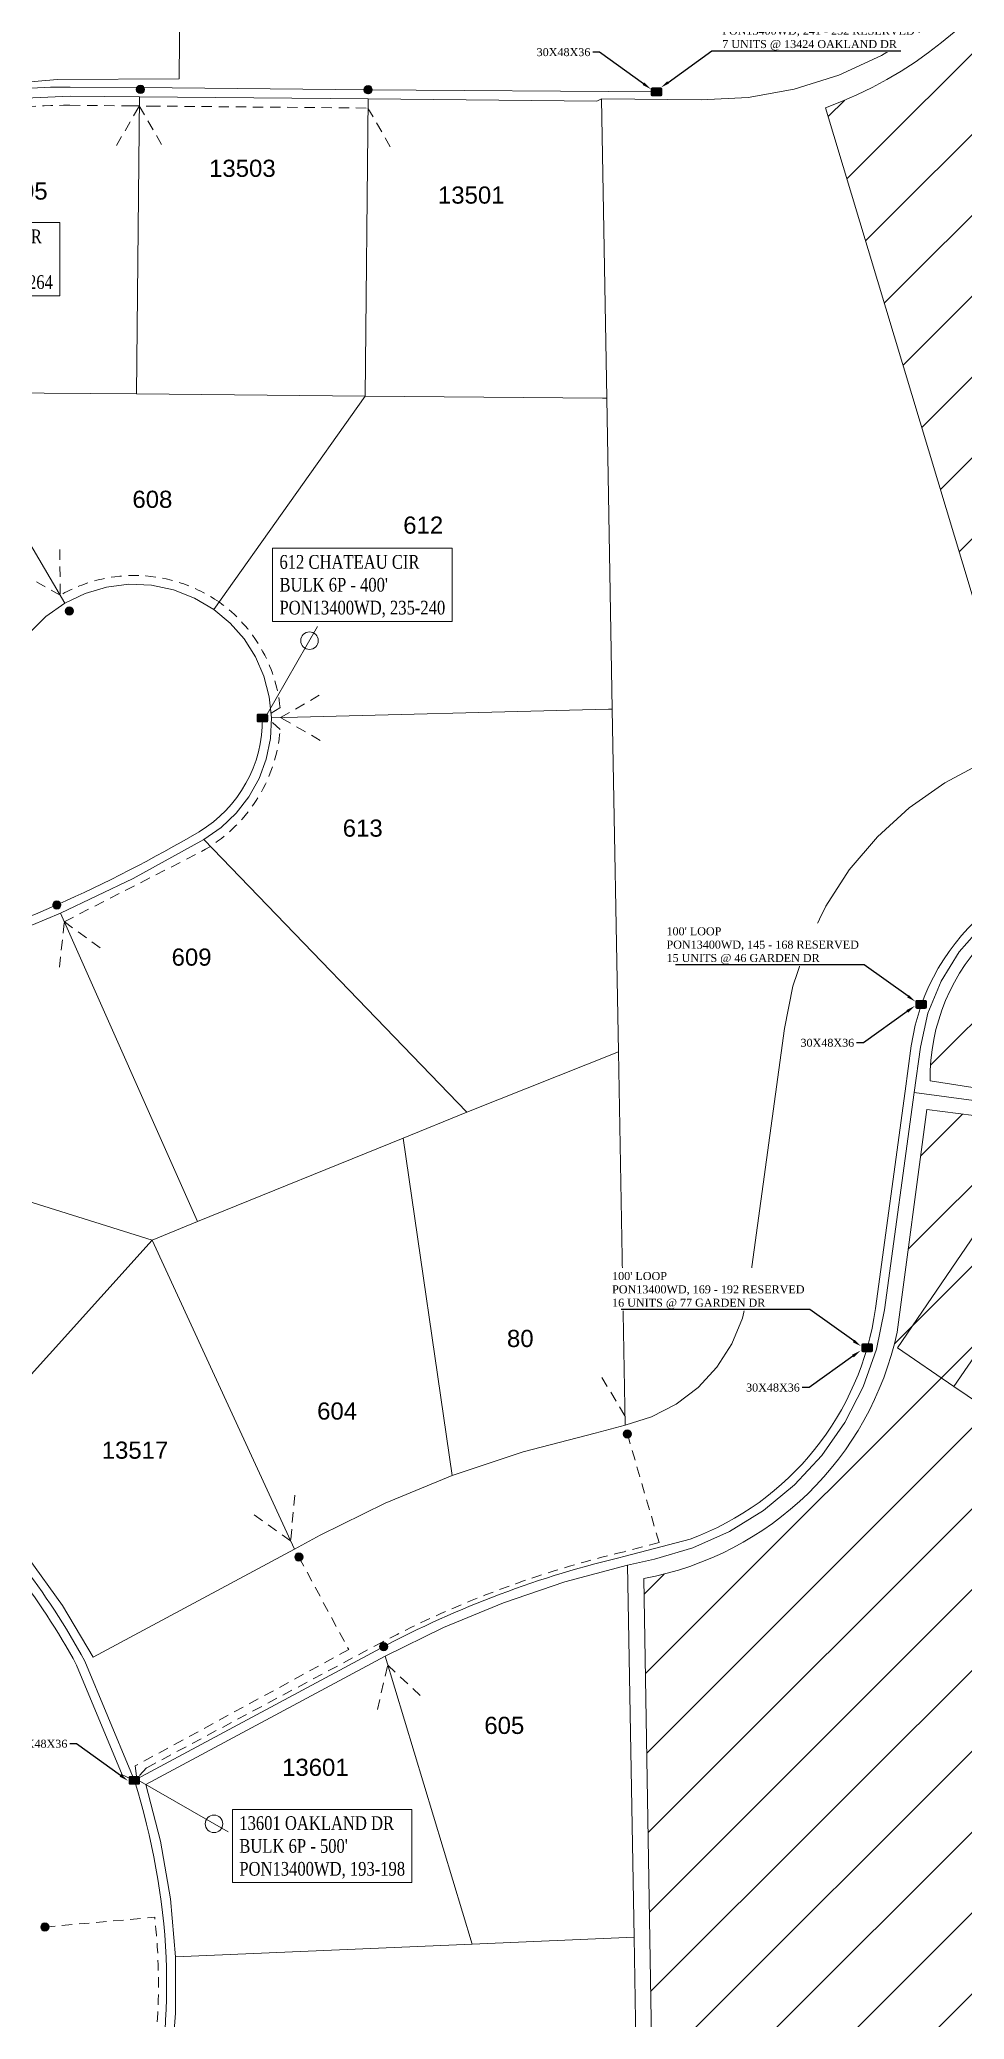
# Model space of a CAD drawing. Header units: feet. Extents: x 865220 to 2822444, y -2240498 to 975731.
# Drawn here: x 2815125 to 2815530, y 969513 to 970379 of the extents above; entities that cross this region are included whole.
import ezdxf
from ezdxf import colors
from ezdxf.entities.mleader import LeaderData, LeaderLine
from ezdxf.enums import TextEntityAlignment as Align
from ezdxf.lldxf.tags import DXFTag
from ezdxf.math import Vec2, Vec3

# ---------------------------------------------------------------- set-up
doc = ezdxf.new("R2010")
doc.units = ezdxf.units.FT
doc.header["$LTSCALE"] = 0.015
doc.header["$MEASUREMENT"] = 0
doc.linetypes.add('DASHED', pattern=[5, 3, -2])
for name, color, linetype in [('144A', 112, '144A'), ('144B', 112, '144B'), ('288A', 112, '288A'), ('48D', 112, '48D'), ('Dakota County Addresses', 7, 'Continuous'), ('Dakota County Parcels', 7, 'Continuous'), ('DETAIL', 7, 'Continuous'), ('DROP BURIED', 7, 'DASHED'), ('NOTES', 7, 'Continuous'), ('TAIL', 1, 'MST'), ('TELEPHONE STRUCT-PROP', 6, 'Continuous'), ('TERMINALS', 7, 'Continuous')]:
    doc.layers.add(name, color=color, linetype=linetype)
doc.layers.add('RUNNING LINE (UNDERGROUND)', color=10, linetype='Continuous', lineweight=40)
doc.styles.add('Dimensions 100', font='arial.ttf')
doc.styles.add('Line', font='txt.shx', dxfattribs={"height": 3})
doc.styles.add('SIMPLEX', font='times.ttf', dxfattribs={"width": 0.8})
doc.styles.get("Standard").update_dxf_attribs({"font": 'times.ttf'})
doc.styles.add('Utilities', font='arial.ttf', dxfattribs={"height": 2.5})
tags = doc.linetypes.add('144A', pattern='A,80,-5,["144A",Line,S=1.5,R=0,X=0,Y=-1.5],-24', length=109).pattern_tags.tags
tags[6] = DXFTag(74, 10)
tags = doc.linetypes.add('144B', pattern='A,80,-5,["144B",Line,S=1.5,R=0,X=0,Y=-1.5],-24', length=109).pattern_tags.tags
tags[6] = DXFTag(74, 10)
tags = doc.linetypes.add('288A', pattern='A,80,-5,["288A",Line,S=1.5,R=0,X=0,Y=-1.5],-24', length=109).pattern_tags.tags
tags[6] = DXFTag(74, 10)
tags = doc.linetypes.add('48D', pattern='A,80,-5,["48D",Line,S=1.5,R=0,X=0,Y=-1.5],-20', length=105).pattern_tags.tags
tags[6] = DXFTag(74, 10)
tags = doc.linetypes.add('MST', pattern='A,5,-5,5,-5,["TAIL",Line,S=1.5,R=0,X=0,Y=-1.5],-20', length=40).pattern_tags.tags
tags[10] = DXFTag(74, 10)

# ---------------------------------------------------------------- blocks, each defined once
blk = doc.blocks.new('ACMAP_ANN_TEMPLATE_Dakota County Addresses')
at = {"layer": 'Dakota County Addresses', "style": 'Dimensions 100'}
blk.add_attdef('DakotaCountyAddress', text='', height=50, dxfattribs=at).set_placement((0, 0), align=Align.CENTER)
blk = doc.blocks.new('Proposed FlowerPot')
at = {"lineweight": 5, "ltscale": 100, "true_color": 0xffffff}
h = blk.add_hatch(color=7, dxfattribs=at)
h.dxf.hatch_style = 1
h.paths.add_polyline_path([(-0.06, 0, 0.414214), (0, -0.06, 0.414214), (0.06, 0, 0.414214), (0, 0.06, 0.414214)])
at = {"lineweight": 5, "ltscale": 100}
blk.add_circle((0, 0), 0.0604, dxfattribs=at)
at = {"layer": 'RUNNING LINE (UNDERGROUND)', "color": 6, "lineweight": 5, "const_width": 0.00907, "flags": 128}
blk.add_lwpolyline([(-0.06, 0, -0.414214), (0, 0.06, -0.414214), (0.06, 0, -0.414214), (0, -0.06, -0.414214), (-0.06, 0)], format="xyb", dxfattribs=at)
at = {"color": 18, "linetype": 'ByBlock', "lineweight": 5, "ltscale": 100, "true_color": 0x000000, "style": 'Dimensions 100'}
blk.add_text('F', height=0.0744, dxfattribs=at).set_placement((-0.029, -0.037))
blk = doc.blocks.new('NEW HH')
at = {"ltscale": 40, "true_color": 0xffffff}
h = blk.add_hatch(color=7, dxfattribs=at)
h.dxf.hatch_style = 1
h.paths.add_polyline_path([(-0.061, -0.031, 0.414214), (-0.046, -0.046), (0.046, -0.046, 0.414214), (0.061, -0.031), (0.061, 0.031, 0.414214), (0.046, 0.046), (-0.046, 0.046, 0.414214), (-0.061, 0.031)])
at = {"layer": 'RUNNING LINE (UNDERGROUND)', "color": 6, "lineweight": 0, "const_width": 0.005, "flags": 128}
blk.add_lwpolyline([(-0.061, 0.031), (-0.061, -0.031, 0.414214), (-0.046, -0.046), (0.046, -0.046, 0.414214), (0.061, -0.031), (0.061, 0.031, 0.414214), (0.046, 0.046), (-0.046, 0.046, 0.414214)], format="xyb", close=True, dxfattribs=at)
at = {"layer": 'TELEPHONE STRUCT-PROP', "color": 18, "true_color": 0x000000, "style": 'Utilities'}
blk.add_text('HH', height=0.05, dxfattribs=at).set_placement((0, 0), align=Align.MIDDLE_CENTER)
blk = doc.blocks.new('TERMINAL')
at = {"lineweight": 5, "ltscale": 0.5, "flags": 128}
blk.add_lwpolyline([(-0.07, -0.65), (-0.07, 44.75)], dxfattribs=at)
at = {"lineweight": 5, "ltscale": 0.5}
blk.add_circle((-0.07, 37.61), 3.83, dxfattribs=at)

msp = doc.modelspace()

# ---------------------------------------------------------------- linework, layer by layer
at = {"layer": '144A', "lineweight": 5, "ltscale": 50, "flags": 128}
msp.add_lwpolyline([(2815244.98, 968278.89), (2815243.26, 968379.72, 0.050988), (2815230.87, 968472.87, 0.048824), (2815199.33, 968557.12, 0.061832), (2815135.2, 968650.2), (2815096.84, 968696.4), (2815029.79, 968776.4, -0.075212), (2814976.67, 968872, -0.079042), (2814954.09, 968984.36, -0.071326), (2814964.72, 969087.49, -0.096072), (2815023.42, 969213.07), (2815055.18, 969256.74), (2815054.29, 969262.32), (2815055.47, 969263.94), (2815103.19, 969329.55, 0.042717), (2815146.42, 969396.38, 0.053016), (2815169.34, 969461.04), (2815175.03, 969468.07, 0.053721), (2815180.69, 969540.58, 0.062253), (2815166.77, 969617.89, 0.054502)], format="xyb", dxfattribs=at)
at = {"layer": '144B', "lineweight": 5, "ltscale": 50, "flags": 128}
msp.add_lwpolyline([(2815679.09, 970554.63), (2815690.17, 970541.89), (2815747.63, 970467.07, 0.081487), (2815790.6, 970428.41), (2815843.01, 970396.29), (2815858.68, 970385.5, -0.071138), (2815897.1, 970344.52, -0.06032), (2815927.31, 970276.99), (2815933.57, 970258.03, -0.086313), (2815945.32, 970154.65, -0.136386), (2815923.25, 970076.27, -0.081717), (2815887, 970035.99, -0.185051), (2815784.97, 970005.9), (2815607.13, 970020.27, 0.392965), (2815506.45, 969939.31), (2815503.75, 969919.48), (2815490.77, 969824.35, -0.276106), (2815409.77, 969723.51), (2815381.4, 969716.08, 0.063798), (2815274.46, 969675.9), (2815169.91, 969619.73), (2815166.72, 969618.01)], format="xyb", dxfattribs=at)
at = {"layer": '288A', "lineweight": 5, "ltscale": 50, "flags": 128}
msp.add_lwpolyline([(2815166.77, 969617.89), (2815166.72, 969618.01), (2815161.39, 969620.41), (2815141.43, 969668.44, 0.085678), (2815078.83, 969748.14), (2815006.79, 969813.08), (2815001.24, 969817.11), (2814977.05, 969841.22, -0.130446), (2814914.71, 969939.54), (2814917.2, 969942.6), (2814916.66, 969946.21), (2814916.66, 969946.21), (2814908.36, 970001.83), (2814919.55, 970139.56, -0.133954), (2814953.58, 970257.31, -0.148116), (2815048.23, 970339.76, -0.002626), (2815050.32, 970340.68), (2815021.97, 970388.86), (2814957.37, 970498.66, -0.041775), (2814918.47, 970577.37, -0.054176), (2814891.09, 970684.22, -0.028028), (2814886.84, 970743.81), (2814888.34, 970800.32), (2814881.06, 970802.31), (2814828.4, 970787.48, -0.066559), (2814704.75, 970770.05), (2814698.64, 970766.01), (2814698.77, 970761.25)], format="xyb", dxfattribs=at)
at = {"layer": '48D', "lineweight": 5, "ltscale": 50, "flags": 128}
msp.add_lwpolyline([(2815395.03, 970356.54), (2815268.94, 970357.46), (2815168.96, 970358.39), (2815138.63, 970358.67, 0.105032), (2815050.32, 970340.68, 0.104163)], format="xyb", dxfattribs=at)
at = {"layer": 'Dakota County Parcels', "lineweight": 5}
for p, q in [((2815138.6, 970354.67), (2815168.92, 970354.39)), ((2815167.72, 970224.41), (2815168.92, 970354.39)), ((2815168.92, 970354.39), (2815268.91, 970353.46)), ((2815267.7, 970223.48), (2815268.91, 970353.46)), ((2815268.91, 970353.46), (2815368.89, 970352.54)), ((2815368.89, 970352.54), (2815370.99, 970353.47)), ((2815370.99, 970353.47), (2815414.63, 970353)), ((2815373.31, 970222.51), (2815370.99, 970353.47)), ((2815099.72, 970225.03), (2815167.72, 970224.41)), ((2815167.72, 970224.41), (2815267.7, 970223.48)), ((2815201.44, 970130.15), (2815267.7, 970223.48)), ((2815267.7, 970223.48), (2815371.4, 970222.53)), ((2815371.4, 970222.53), (2815373.31, 970222.51)), ((2815375.72, 970086.59), (2815373.31, 970222.51)), ((2815089.27, 970212.93), (2815136.3, 970132.93)), ((2815226.69, 970082.76), (2815374.02, 970086.55)), ((2815374.02, 970086.55), (2815375.72, 970086.59)), ((2815378.38, 969936.62), (2815375.72, 970086.59)), ((2815197.14, 970029.51), (2815312.07, 969910.24)), ((2815134.43, 969997.25), (2815194.39, 969862.4)), ((2815435.29, 969831.92), (2815450.97, 969946.86)), ((2815507.71, 969918.94), (2815510.42, 969938.75)), ((2815312.07, 969910.24), (2815378.38, 969936.62)), ((2815381.28, 969773.38), (2815378.38, 969936.62)), ((2815494.73, 969823.81), (2815507.71, 969918.94)), ((2815507.71, 969918.94), (2815584.18, 969908.51)), ((2815284.28, 969898.94), (2815312.07, 969910.24)), ((2815194.39, 969862.4), (2815284.28, 969898.94)), ((2815284.28, 969898.94), (2815305.72, 969751.37)), ((2815083.6, 969882.83), (2815174.56, 969854.34)), ((2815500.36, 969807.22), (2815543.23, 969869.97)), ((2815194.39, 969862.4), (2815174.56, 969854.34)), ((2815174.56, 969854.34), (2815084.19, 969754.08)), ((2815174.56, 969854.34), (2815236.74, 969719.19)), ((2815525.13, 969790.3), (2815568, 969853.05)), ((2815500.36, 969807.22), (2815525.13, 969790.3)), ((2815525.13, 969790.3), (2815549.9, 969773.38)), ((2815368.28, 969769.87), (2815381.28, 969773.38)), ((2815236.74, 969719.19), (2815247.95, 969725.22)), ((2815148.66, 969671.88), (2815236.74, 969719.19)), ((2815382.36, 969712.2), (2815394.14, 969714.78)), ((2815385.25, 969549.44), (2815382.36, 969712.2)), ((2815171.8, 969616.21), (2815276.34, 969672.37)), ((2815276.34, 969672.37), (2815314.45, 969546.37)), ((2815314.45, 969546.37), (2815385.25, 969549.44)), ((2815386.32, 969489.35), (2815385.25, 969549.44)), ((2815184.69, 969540.76), (2815314.45, 969546.37))]:
    msp.add_line(p, q, dxfattribs=at)
for points in [[(2815414.63, 970353), (2815435.08, 970354.07), (2815455.24, 970357.71), (2815474.78, 970363.86), (2815493.39, 970372.41), (2815510.78, 970383.24), (2815526.66, 970396.16), (2815540.8, 970410.99), (2815552.95, 970427.47), (2815562.94, 970445.36), (2815570.6, 970464.35), (2815575.81, 970484.16), (2815578.48, 970504.47), (2815578.57, 970524.95)], [(2815138.6, 970354.67), (2815115.79, 970353.64), (2815093.23, 970350.18), (2815071.17, 970344.31), (2815049.87, 970336.11)], [(2815201.44, 970130.15), (2815192.97, 970135.16), (2815183.81, 970138.72), (2815174.18, 970140.74), (2815164.36, 970141.16), (2815154.59, 970139.97), (2815145.16, 970137.2), (2815136.3, 970132.93)], [(2815136.3, 970132.93), (2815128.06, 970127.09), (2815120.91, 970119.95), (2815115.06, 970111.71), (2815110.68, 970102.61), (2815107.88, 970092.9), (2815106.76, 970082.86), (2815107.33, 970072.78), (2815109.59, 970062.93), (2815113.46, 970053.6)], [(2815226.69, 970082.76), (2815225.74, 970091.98), (2815223.37, 970100.94), (2815219.66, 970109.43), (2815214.68, 970117.25), (2815208.56, 970124.21), (2815201.44, 970130.15)], [(2815197.14, 970029.51), (2815204.62, 970034.72), (2815211.23, 970041), (2815216.81, 970048.21), (2815221.23, 970056.18), (2815224.4, 970064.73), (2815226.23, 970073.65), (2815226.69, 970082.76)], [(2815611.66, 970076.08), (2815592.73, 970076.41), (2815573.91, 970074.35), (2815555.5, 970069.93), (2815537.79, 970063.24), (2815521.06, 970054.36), (2815505.59, 970043.46), (2815491.62, 970030.68), (2815479.36, 970016.25), (2815469.02, 970000.39), (2815460.76, 969983.36), (2815454.71, 969965.42), (2815450.97, 969946.86)], [(2815134.43, 969997.25), (2815166.24, 970012.51), (2815197.14, 970029.51)], [(2815606.83, 970016.28), (2815591.69, 970016.22), (2815576.78, 970013.63), (2815562.51, 970008.57), (2815549.29, 970001.19), (2815537.49, 969991.71), (2815527.45, 969980.38), (2815519.45, 969967.53), (2815513.72, 969953.52), (2815510.42, 969938.75)], [(2815058.09, 969969.14), (2815083.93, 969977.41), (2815109.4, 969986.79), (2815134.43, 969997.25)], [(2815381.28, 969773.38), (2815392.82, 969777), (2815403.57, 969782.56), (2815413.19, 969789.89), (2815421.39, 969798.79), (2815427.93, 969808.96), (2815432.61, 969820.12), (2815435.29, 969831.92)], [(2815394.14, 969714.78), (2815410.98, 969719.69), (2815426.99, 969726.83), (2815441.9, 969736.07), (2815455.42, 969747.23), (2815467.31, 969760.12), (2815477.35, 969774.49), (2815485.36, 969790.09), (2815491.19, 969806.63), (2815494.73, 969823.81)], [(2815368.28, 969769.87), (2815336.67, 969761.71), (2815305.72, 969751.37)], [(2815148.66, 969671.88), (2815135.26, 969694.44), (2815119.97, 969715.76), (2815102.9, 969735.69), (2815084.19, 969754.08)], [(2815305.72, 969751.37), (2815276.39, 969739.27), (2815247.95, 969725.22)], [(2815382.36, 969712.2), (2815354.96, 969704.8), (2815328.08, 969695.67), (2815301.84, 969684.84), (2815276.34, 969672.37)], [(2815184.69, 969540.76), (2815182.5, 969566.24), (2815178.2, 969591.45), (2815171.8, 969616.21)], [(2815178.95, 969467.28), (2815182.84, 969491.59), (2815184.76, 969516.14), (2815184.69, 969540.76)]]:
    msp.add_lwpolyline(points, dxfattribs=at)
at = {"layer": 'DROP BURIED', "lineweight": 5, "ltscale": 100}
for points in [[(2815158.88, 970333.07), (2815168.88, 970350.39), (2815178.88, 970333.07)], [(2815173.6, 970350.34), (2815268.87, 970349.46)], [(2815268.87, 970349.46), (2815278.87, 970332.14)], [(2815134.14, 970156.4), (2815134.31, 970136.4), (2815116.91, 970146.25)], [(2815248.01, 970072.86), (2815230.69, 970082.86), (2815248.01, 970092.86)], [(2815133.97, 969973.72), (2815136.07, 969993.61), (2815152.24, 969981.84)], [(2815381.21, 969777.5), (2815370.9, 969794.64)], [(2815236.91, 969742.75), (2815235.06, 969722.84), (2815218.74, 969734.39)], [(2815238.67, 969715.69), (2815260.44, 969675.18), (2815167.05, 969624.3), (2815167.89, 969617.95)], [(2815272.97, 969648.99), (2815277.52, 969668.46), (2815292.11, 969654.78)]]:
    msp.add_lwpolyline(points, dxfattribs=at)
for points in [[(2815226.48, 970084.85), (2815230.43, 970087.14, 0.21732), (2815203.74, 970133.42, 0.28905), (2815134.31, 970136.4)], [(2815136.06, 969993.6, -0.000005), (2815136.04, 969993.59), (2815196.05, 970024.26, 0.252962), (2815230.44, 970077.61), (2815227.09, 970080.8)], [(2815127.59, 969553.86), (2815175.63, 969558.14, -0.08112), (2815171.55, 969475.26), (2815174.38, 969469.59, 0.007402)]]:
    msp.add_lwpolyline(points, format="xyb", dxfattribs=at)
at = {"layer": 'NOTES', "color": 1, "lineweight": 5, "ltscale": 50, "flags": 128}
msp.add_lwpolyline([(2815514.69, 969924.02), (2815588.5, 969912.51), (2815694.3, 969802.51), (2816029.79, 969715.02), (2816028.1, 969975.63), (2815607.53, 970012.36, 0.438182)], format="xyb", close=True, dxfattribs=at)
at = {"layer": 'TAIL', "lineweight": 5, "ltscale": 50, "flags": 128}
for points in [[(2815051.82, 970341.85), (2815053.86, 970345.83, -0.062877), (2815133.07, 970362.01), (2815186.28, 970362.23), (2815186.76, 970414.25, -0.025961), (2815191.47, 970525.37)], [(2815222.7, 970082.67, -0.266467), (2815195.1, 970032.95, -0.02783), (2815132.82, 970000.91, -0.028685), (2815056.98, 969972.98, -0.037622), (2814920.82, 969946.6), (2814916.66, 969946.21)], [(2815166.58, 969618.22), (2815165.18, 969621.72), (2815145.05, 969670.16, 0.085847), (2815081.51, 969751.11), (2815005.01, 969820.06, -0.165267), (2814917.5, 969945.37)]]:
    msp.add_lwpolyline(points, format="xyb", dxfattribs=at)

# ---------------------------------------------------------------- block references
at = {"lineweight": 5}
for name, p, xscale, yscale, zscale in [('Proposed FlowerPot', (2815169.38, 970357.63), 30, 30, 30), ('Proposed FlowerPot', (2815268.94, 970357.46), 30, 30, 30), ('NEW HH', (2815395.03, 970356.54), 40, 40, 40), ('Proposed FlowerPot', (2815138.29, 970129.46), 30, 30, 30), ('NEW HH', (2815222.7, 970082.67), 40, 40, 40), ('Proposed FlowerPot', (2815132.82, 970000.91), 30, 30, 30), ('NEW HH', (2815510.75, 969957.41), 40, 40, 40), ('NEW HH', (2815487.16, 969807.22), 40, 40, 40), ('Proposed FlowerPot', (2815382.29, 969769.51), 30, 30, 30), ('Proposed FlowerPot', (2815238.67, 969715.69), 30, 30, 30), ('Proposed FlowerPot', (2815275.74, 969676.47), 30, 30, 30), ('NEW HH', (2815166.72, 969618.01), 40, 40, 40), ('Proposed FlowerPot', (2815127.59, 969553.86), 30, 30, 30)]:
    msp.add_blockref(name, p, dxfattribs=dict(at, xscale=xscale, yscale=yscale, zscale=zscale))
at = {"layer": 'Dakota County Addresses', "lineweight": 5, "xscale": 0.15, "yscale": 0.15, "zscale": 0.15}
for p, values in [((2815213.95, 970319.38), {'DakotaCountyAddress': '13503'}), ((2815114.23, 970309.42), {'DakotaCountyAddress': '13505'}), ((2815314.03, 970307.66), {'DakotaCountyAddress': '13501'}), ((2815174.6, 970174.6), {'DakotaCountyAddress': '608'}), ((2815293.03, 970163.31), {'DakotaCountyAddress': '612'}), ((2815266.57, 970030.77), {'DakotaCountyAddress': '613'}), ((2815191.74, 969974.35), {'DakotaCountyAddress': '609'}), ((2815335.48, 969807.54), {'DakotaCountyAddress': '80'}), ((2815255.38, 969775.8), {'DakotaCountyAddress': '604'}), ((2815167, 969758.69), {'DakotaCountyAddress': '13517'}), ((2815328.48, 969638.31), {'DakotaCountyAddress': '605'}), ((2815245.87, 969619.98), {'DakotaCountyAddress': '13601'})]:
    msp.add_blockref('ACMAP_ANN_TEMPLATE_Dakota County Addresses', p, dxfattribs=at).add_auto_attribs(values)
at = {"layer": 'TERMINALS', "lineweight": 5, "ltscale": 0.5, "rotation": 329.9999999999999}
msp.add_blockref('TERMINAL', (2815224.56, 970083.89), dxfattribs=at)
at = {"layer": 'TERMINALS', "lineweight": 5, "ltscale": 0.5, "xscale": -1, "rotation": 240}
msp.add_blockref('TERMINAL', (2815169.03, 969617.87), dxfattribs=at)

# ---------------------------------------------------------------- next in the draw order: texts
at = {"layer": 'TERMINALS', "lineweight": 5, "ltscale": 0.5, "char_height": 6, "attachment_point": 1, "style": 'SIMPLEX', "bg_fill": 19, "box_fill_scale": 1.5, "bg_fill_color": 256, "bg_fill_transparency": 0}
for s, insert in [("13505 OAKLAND DR\\PBULK 6P - 100'\\PPON13400WD, 259-264", (2815058.6, 970296.36)), ("612 CHATEAU CIR\\PBULK 6P - 400'\\PPON13400WD, 235-240", (2815230.17, 970153.96)), ("13601 OAKLAND DR\\PBULK 6P - 500'\\PPON13400WD, 193-198", (2815212.62, 969602.32))]:
    msp.add_mtext(s, dxfattribs=dict(at, insert=insert))

# ---------------------------------------------------------------- next in the draw order: leaders
at = {"layer": 'DETAIL', "lineweight": 5, "ltscale": 5}
ml = msp.add_multileader_mtext('Standard', dxfattribs=at)
ml.set_content('30X48X36', color=256)
ml.set_leader_properties()
ml.build(insert=Vec2(0, 0))
ml.multileader.update_dxf_attribs({"has_text_frame": 1, "text_left_attachment_type": 2, "text_right_attachment_type": 2, "dogleg_length": 3})
ctx = ml.context
ctx.base_point, ctx.char_height, ctx.landing_gap_size, ctx.plane_origin = Vec3(2815341.6, 970373.89), 3.5, 1.5, Vec3(2815416.86, 970390.71)
ctx.left_attachment, ctx.right_attachment, ctx.text_align_type = 2, 2, 1
notes = []
notes.append((ctx, [(0, (1, 1, 0), (2815370.16, 970373.89), (-1, 0), 3, [(0, [(2815392.59, 970357.76)], 0, [])])]))
ctx.mtext.insert, ctx.mtext.alignment, ctx.mtext.flow_direction = Vec3(2815354.38, 970375.68), 2, 5
ctx.mtext.has_bg_fill, ctx.mtext.bg_color, ctx.mtext.bg_scale_factor, ctx.mtext.bg_transparency, ctx.mtext.use_window_bg_color = 1, -1027028792, 1.5, 0, 1
ml = msp.add_multileader_mtext('Standard', dxfattribs=at)
ml.set_content("100' LOOP\\PPON13400WD, 145 - 168 RESERVED\\P15 UNITS @ 46 GARDEN DR", color=256)
ml.set_leader_properties()
ml.build(insert=Vec2(0, 0))
ml.multileader.update_dxf_attribs({"text_left_attachment_type": 5, "text_right_attachment_type": 5, "dogleg_length": 3})
ctx = ml.context
ctx.base_point, ctx.char_height, ctx.landing_gap_size, ctx.plane_origin = Vec3(2815397.91, 969974.77), 3.5, 1.5, Vec3(2815532.58, 969991.58)
ctx.left_attachment, ctx.right_attachment = 5, 5
notes.append((ctx, [(0, (1, 1, 0), (2815485.88, 969974.77), (-1, 0), 3, [(0, [(2815508.31, 969958.63)], 0, [])])]))
ctx.mtext.insert, ctx.mtext.flow_direction = Vec3(2815399.41, 969991.14), 5
ctx.mtext.has_bg_fill, ctx.mtext.bg_color, ctx.mtext.bg_scale_factor, ctx.mtext.bg_transparency, ctx.mtext.use_window_bg_color = 1, -1027028792, 1.5, 0, 1
ml = msp.add_multileader_mtext('Standard', dxfattribs=at)
ml.set_content("100' LOOP\\PPON13400WD, 169 - 192 RESERVED\\P16 UNITS @ 77 GARDEN DR", color=256)
ml.set_leader_properties()
ml.build(insert=Vec2(0, 0))
ml.multileader.update_dxf_attribs({"text_left_attachment_type": 5, "text_right_attachment_type": 5, "dogleg_length": 3})
ctx = ml.context
ctx.base_point, ctx.char_height, ctx.landing_gap_size, ctx.plane_origin = Vec3(2815374.13, 969823.99), 3.5, 1.5, Vec3(2815508.8, 969840.81)
ctx.left_attachment, ctx.right_attachment = 5, 5
notes.append((ctx, [(0, (1, 1, 0), (2815462.1, 969823.99), (-1, 0), 3, [(0, [(2815484.53, 969807.86)], 0, [])])]))
ctx.mtext.insert, ctx.mtext.flow_direction = Vec3(2815375.63, 969840.36), 5
ctx.mtext.has_bg_fill, ctx.mtext.bg_color, ctx.mtext.bg_scale_factor, ctx.mtext.bg_transparency, ctx.mtext.use_window_bg_color = 1, -1027028792, 1.5, 0, 1
for ctx, leaders in notes:
    for number, flags, end, landing, length, lines in leaders:
        leader = LeaderData()
        leader.index, (leader.has_last_leader_line, leader.has_dogleg_vector, leader.attachment_direction) = number, flags
        leader.last_leader_point, leader.dogleg_vector, leader.dogleg_length = Vec3(end), Vec3(landing), length
        for number, points, colour, breaks in lines:
            line = LeaderLine()
            line.index, line.vertices, line.color, line.breaks = number, Vec3.list(points), colors.encode_raw_color(colour), breaks
            leader.lines.append(line)
        ctx.leaders.append(leader)

# ---------------------------------------------------------------- next in the draw order: linework, layer by layer
at = {"layer": 'DROP BURIED', "lineweight": 5, "ltscale": 100}
for points in [[(2814960.37, 970253.08, -0.000025), (2814960.38, 970253.1, -0.148047), (2815051.51, 970332.46, -0.107679), (2815138.56, 970350.67), (2815164.36, 970350.43), (2815173.6, 970350.34)], [(2815382.29, 969769.51), (2815396.15, 969722.01), (2815380.91, 969718.02, 0.062641), (2815275.34, 969678.62), (2815172.02, 969623.46), (2815167.61, 969618.78)]]:
    msp.add_lwpolyline(points, format="xyb", dxfattribs=at)

# ---------------------------------------------------------------- next in the draw order: leaders
at = {"layer": 'DETAIL', "lineweight": 5, "ltscale": 5}
ml = msp.add_multileader_mtext('Standard', dxfattribs=at)
ml.set_content("100' LOOP\\PPON13400WD, 241 - 252 RESERVED\\P7 UNITS @ 13424 OAKLAND DR", color=256)
ml.set_leader_properties()
ml.build(insert=Vec2(0, 0))
ml.multileader.update_dxf_attribs({"text_left_attachment_type": 5, "text_right_attachment_type": 5, "dogleg_length": 3})
ctx = ml.context
ctx.base_point, ctx.char_height, ctx.landing_gap_size, ctx.plane_origin = Vec3(2815422.29, 970374.51), 3.5, 1.5, Vec3(2815372.59, 970391.32)
ctx.left_attachment, ctx.right_attachment = 5, 5
notes = []
notes.append((ctx, [(0, (1, 1, 0), (2815419.29, 970374.51), (1, 0), 3, [(0, [(2815396.86, 970358.37)], 0, [])])]))
ctx.mtext.insert, ctx.mtext.flow_direction = Vec3(2815423.79, 970390.88), 5
ctx.mtext.has_bg_fill, ctx.mtext.bg_color, ctx.mtext.bg_scale_factor, ctx.mtext.bg_transparency, ctx.mtext.use_window_bg_color = 1, -1027028792, 1.5, 0, 1
ml = msp.add_multileader_mtext('Standard', dxfattribs=at)
ml.set_content('30X48X36', color=256)
ml.set_leader_properties()
ml.build(insert=Vec2(0, 0))
ml.multileader.update_dxf_attribs({"has_text_frame": 1, "text_left_attachment_type": 2, "text_right_attachment_type": 2, "dogleg_length": 3})
ctx = ml.context
ctx.base_point, ctx.char_height, ctx.landing_gap_size, ctx.plane_origin = Vec3(2815456.97, 969940.58), 3.5, 1.5, Vec3(2815532.22, 969923.76)
ctx.left_attachment, ctx.right_attachment, ctx.text_align_type = 2, 2, 1
notes.append((ctx, [(0, (1, 1, 0), (2815485.53, 969940.58), (-1, 0), 3, [(0, [(2815507.95, 969956.71)], 0, [])])]))
ctx.mtext.insert, ctx.mtext.alignment, ctx.mtext.flow_direction = Vec3(2815469.75, 969942.36), 2, 5
ctx.mtext.has_bg_fill, ctx.mtext.bg_color, ctx.mtext.bg_scale_factor, ctx.mtext.bg_transparency, ctx.mtext.use_window_bg_color = 1, -1027028792, 1.5, 0, 1
ml = msp.add_multileader_mtext('Standard', dxfattribs=at)
ml.set_content('30X48X36', color=256)
ml.set_leader_properties()
ml.build(insert=Vec2(0, 0))
ml.multileader.update_dxf_attribs({"has_text_frame": 1, "text_left_attachment_type": 2, "text_right_attachment_type": 2, "dogleg_length": 3})
ctx = ml.context
ctx.base_point, ctx.char_height, ctx.landing_gap_size, ctx.plane_origin = Vec3(2815433.18, 969789.8), 3.5, 1.5, Vec3(2815508.44, 969772.98)
ctx.left_attachment, ctx.right_attachment, ctx.text_align_type = 2, 2, 1
notes.append((ctx, [(0, (1, 1, 0), (2815461.74, 969789.8), (-1, 0), 3, [(0, [(2815484.17, 969805.94)], 0, [])])]))
ctx.mtext.insert, ctx.mtext.alignment, ctx.mtext.flow_direction = Vec3(2815445.96, 969791.58), 2, 5
ctx.mtext.has_bg_fill, ctx.mtext.bg_color, ctx.mtext.bg_scale_factor, ctx.mtext.bg_transparency, ctx.mtext.use_window_bg_color = 1, -1027028792, 1.5, 0, 1
for ctx, leaders in notes:
    for number, flags, end, landing, length, lines in leaders:
        leader = LeaderData()
        leader.index, (leader.has_last_leader_line, leader.has_dogleg_vector, leader.attachment_direction) = number, flags
        leader.last_leader_point, leader.dogleg_vector, leader.dogleg_length = Vec3(end), Vec3(landing), length
        for number, points, colour, breaks in lines:
            line = LeaderLine()
            line.index, line.vertices, line.color, line.breaks = number, Vec3.list(points), colors.encode_raw_color(colour), breaks
            leader.lines.append(line)
        ctx.leaders.append(leader)

# ---------------------------------------------------------------- next in the draw order: hatches: boundary and pattern name
at = {"layer": 'NOTES', "ltscale": 50}
h = msp.add_hatch(dxfattribs=at)
h.set_pattern_fill('ANSI31', color=1, scale=200)
edge = h.paths.add_edge_path()
edge.add_line((2815389.49, 969706.3), (2815392.98, 969495.94))
edge.add_line((2815392.98, 969495.94), (2815798.12, 969449.55))
edge.add_line((2815798.12, 969449.55), (2815801.15, 969557.01))
edge.add_line((2815801.15, 969557.01), (2815891.77, 969613.77))
edge.add_line((2815891.77, 969613.77), (2816030.96, 969615.07))
edge.add_line((2816030.96, 969615.07), (2816028.38, 969703.28))
edge.add_line((2816028.38, 969703.28), (2815689.23, 969789.63))
edge.add_line((2815689.23, 969789.63), (2815581.7, 969902.72))
edge.add_line((2815581.7, 969902.72), (2815513.19, 969911.38))
edge.add_line((2815513.19, 969911.38), (2815500.26, 969814.04))
edge.add_arc((2815364.07, 969843.24), 139.28, 280.51644, 347.89939, ccw=False)
edge = h.paths.add_edge_path()
edge.add_line((2815514.69, 969924.02), (2815588.5, 969912.51))
edge.add_line((2815588.5, 969912.51), (2815694.3, 969802.51))
edge.add_line((2815694.3, 969802.51), (2816029.79, 969715.02))
edge.add_line((2816029.79, 969715.02), (2816028.1, 969975.63))
edge.add_line((2816028.1, 969975.63), (2815607.53, 970012.36))
edge.add_arc((2815601.83, 969925.39), 87.15, 86.25562, 180.90422)
edge = h.paths.add_edge_path()
edge.add_line((2815468.97, 970349.62), (2815551.66, 970074.6))
edge.add_arc((2815610.42, 969810.73), 270.33, 90.40381, 102.55409, ccw=False)
edge.add_line((2815608.52, 970081.05), (2815784.89, 970067.5))
edge.add_arc((2815791.86, 970160.61), 93.38, 265.7164, 364.51945)
edge.add_arc((2815559.78, 970154.73), 325.44, 2.33073, 14.50665)
edge.add_line((2815874.84, 970236.25), (2815855.6, 970289.04))
edge.add_arc((2815739.75, 970242.15), 124.98, 22.03481, 53.02395)
edge.add_line((2815814.92, 970341.99), (2815778.43, 970362.63))
edge.add_arc((2815863.41, 970545.82), 201.94, 219.68635, 245.11247, ccw=False)
edge.add_line((2815708.01, 970416.86), (2815645.99, 970497.1))
edge.add_arc((2815583.2, 970452.62), 76.94, 35.31806, 86.06106)
edge.add_arc((2815406.2, 970520.98), 182.49, -69.87943, 2.64103, ccw=False)
edge = h.paths.add_edge_path()
edge.add_line((2815377.51, 970420.04), (2815371.23, 970793.27))
edge.add_line((2815371.23, 970793.27), (2815519.51, 970792.12))
edge.add_arc((2815930.22, 970682.43), 425.11, 165.04683, 183.18304)
edge.add_line((2815505.77, 970658.83), (2815512.64, 970533.54))
edge.add_arc((2815407.14, 970525.58), 105.8, -85.56394, 4.31375, ccw=False)
edge.add_line((2815415.32, 970420.1), (2815377.51, 970420.04))
edge = h.paths.add_edge_path()
edge.add_arc((2816382.95, 970635.93), 804.4, 168.88746, 182.12945)
edge.add_arc((2815574.84, 970438.5), 167.6, 38.81869, 88.5416, ccw=False)
edge.add_line((2815705.42, 970543.56), (2815749, 970482.34))
edge.add_line((2815749, 970482.34), (2816006.06, 970789.71))
edge.add_line((2816006.06, 970789.71), (2815593.64, 970790.97))
edge = h.paths.add_edge_path()
edge.add_line((2815764.68, 970466.05), (2816019.18, 970777.23))
edge.add_line((2816019.18, 970777.23), (2816024.9, 970155.49))
edge.add_line((2816024.9, 970155.49), (2815956.02, 970159.31))
edge.add_arc((2815614.48, 970167.59), 341.64, 358.61086, 380.87338)
edge.add_arc((2815737.94, 970234.54), 203.28, 15.63261, 55.84473)
edge.add_arc((2816022.04, 970729.42), 368.23, 225.6616, 242.51102, ccw=False)

# ---------------------------------------------------------------- next in the draw order: linework, layer by layer
at = {"layer": 'NOTES', "color": 1, "lineweight": 5, "ltscale": 50, "flags": 128}
for points in [[(2815468.97, 970349.62), (2815551.66, 970074.6, -0.053065), (2815608.52, 970081.05), (2815784.89, 970067.5, 0.459965), (2815884.95, 970167.97, 0.053178), (2815874.84, 970236.25), (2815855.6, 970289.04, 0.136046), (2815814.92, 970341.99), (2815778.43, 970362.63, -0.1114), (2815708.01, 970416.86), (2815645.99, 970497.1, 0.225098), (2815588.49, 970529.38, -0.327432)], [(2815389.49, 969706.3), (2815392.98, 969495.94), (2815798.12, 969449.55), (2815801.15, 969557.01), (2815891.77, 969613.77), (2816030.96, 969615.07), (2816028.38, 969703.28), (2815689.23, 969789.63), (2815581.7, 969902.72), (2815513.19, 969911.38), (2815500.26, 969814.04, -0.302789)]]:
    msp.add_lwpolyline(points, format="xyb", close=True, dxfattribs=at)

# ---------------------------------------------------------------- next in the draw order: leaders
at = {"layer": 'DETAIL', "lineweight": 5, "ltscale": 5}
ml = msp.add_multileader_mtext('Standard', dxfattribs=at)
ml.set_content('30X48X36', color=256)
ml.set_leader_properties()
ml.build(insert=Vec2(0, 0))
ml.multileader.update_dxf_attribs({"has_text_frame": 1, "text_left_attachment_type": 2, "text_right_attachment_type": 2, "dogleg_length": 3})
ctx = ml.context
ctx.base_point, ctx.char_height, ctx.landing_gap_size, ctx.plane_origin = Vec3(2815112.9, 969633.99), 3.5, 1.5, Vec3(2815188.15, 969650.8)
ctx.left_attachment, ctx.right_attachment, ctx.text_align_type = 2, 2, 1
notes = []
notes.append((ctx, [(0, (1, 1, 0), (2815141.46, 969633.99), (-1, 0), 3, [(0, [(2815163.89, 969617.85)], 0, [])])]))
ctx.mtext.insert, ctx.mtext.alignment, ctx.mtext.flow_direction = Vec3(2815125.68, 969635.77), 2, 5
ctx.mtext.has_bg_fill, ctx.mtext.bg_color, ctx.mtext.bg_scale_factor, ctx.mtext.bg_transparency, ctx.mtext.use_window_bg_color = 1, -1027028792, 1.5, 0, 1
for ctx, leaders in notes:
    for number, flags, end, landing, length, lines in leaders:
        leader = LeaderData()
        leader.index, (leader.has_last_leader_line, leader.has_dogleg_vector, leader.attachment_direction) = number, flags
        leader.last_leader_point, leader.dogleg_vector, leader.dogleg_length = Vec3(end), Vec3(landing), length
        for number, points, colour, breaks in lines:
            line = LeaderLine()
            line.index, line.vertices, line.color, line.breaks = number, Vec3.list(points), colors.encode_raw_color(colour), breaks
            leader.lines.append(line)
        ctx.leaders.append(leader)

doc.saveas('drawing.dxf')
